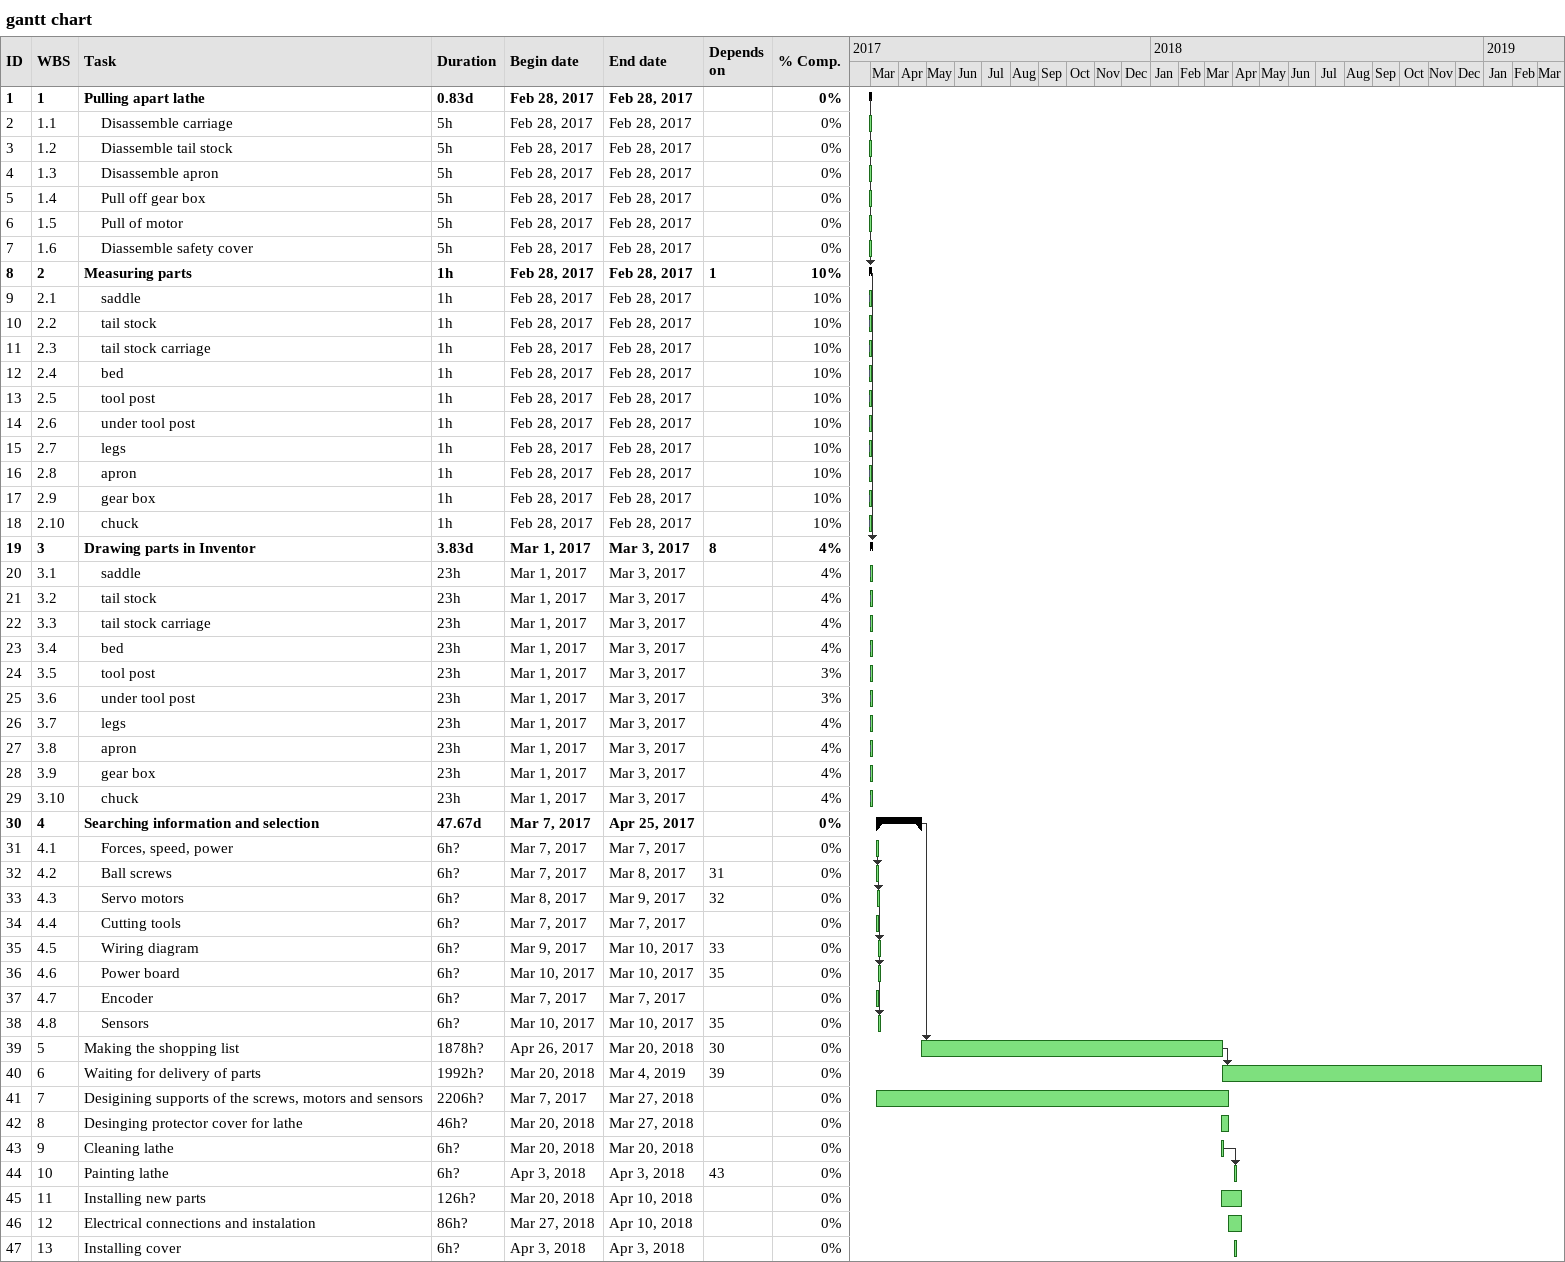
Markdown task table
gantt chart

| ID | WBS | Task | Duration | Start | Finish | Predecessors | % complete |
|---|---|---|---|---|---|---|---|
| 1 | 1 | **Pulling apart lathe** | 0.83d | 2017-02-28 | 2017-02-28 |  | 0 |
| 2 | 1.1 | Disassemble carriage | 5h | 2017-02-28 | 2017-02-28 |  | 0 |
| 3 | 1.2 | Diassemble tail stock | 5h | 2017-02-28 | 2017-02-28 |  | 0 |
| 4 | 1.3 | Disassemble apron | 5h | 2017-02-28 | 2017-02-28 |  | 0 |
| 5 | 1.4 | Pull off gear box | 5h | 2017-02-28 | 2017-02-28 |  | 0 |
| 6 | 1.5 | Pull of motor | 5h | 2017-02-28 | 2017-02-28 |  | 0 |
| 7 | 1.6 | Diassemble safety cover | 5h | 2017-02-28 | 2017-02-28 |  | 0 |
| 8 | 2 | **Measuring parts** | 1h | 2017-02-28 | 2017-02-28 | 1 | 10 |
| 9 | 2.1 | saddle | 1h | 2017-02-28 | 2017-02-28 |  | 10 |
| 10 | 2.2 | tail stock | 1h | 2017-02-28 | 2017-02-28 |  | 10 |
| 11 | 2.3 | tail stock carriage | 1h | 2017-02-28 | 2017-02-28 |  | 10 |
| 12 | 2.4 | bed | 1h | 2017-02-28 | 2017-02-28 |  | 10 |
| 13 | 2.5 | tool post | 1h | 2017-02-28 | 2017-02-28 |  | 10 |
| 14 | 2.6 | under tool post | 1h | 2017-02-28 | 2017-02-28 |  | 10 |
| 15 | 2.7 | legs | 1h | 2017-02-28 | 2017-02-28 |  | 10 |
| 16 | 2.8 | apron | 1h | 2017-02-28 | 2017-02-28 |  | 10 |
| 17 | 2.9 | gear box | 1h | 2017-02-28 | 2017-02-28 |  | 10 |
| 18 | 2.10 | chuck | 1h | 2017-02-28 | 2017-02-28 |  | 10 |
| 19 | 3 | **Drawing parts in Inventor** | 3.83d | 2017-03-01 | 2017-03-03 | 8 | 4 |
| 20 | 3.1 | saddle | 23h | 2017-03-01 | 2017-03-03 |  | 4 |
| 21 | 3.2 | tail stock | 23h | 2017-03-01 | 2017-03-03 |  | 4 |
| 22 | 3.3 | tail stock carriage | 23h | 2017-03-01 | 2017-03-03 |  | 4 |
| 23 | 3.4 | bed | 23h | 2017-03-01 | 2017-03-03 |  | 4 |
| 24 | 3.5 | tool post | 23h | 2017-03-01 | 2017-03-03 |  | 3 |
| 25 | 3.6 | under tool post | 23h | 2017-03-01 | 2017-03-03 |  | 3 |
| 26 | 3.7 | legs | 23h | 2017-03-01 | 2017-03-03 |  | 4 |
| 27 | 3.8 | apron | 23h | 2017-03-01 | 2017-03-03 |  | 4 |
| 28 | 3.9 | gear box | 23h | 2017-03-01 | 2017-03-03 |  | 4 |
| 29 | 3.10 | chuck | 23h | 2017-03-01 | 2017-03-03 |  | 4 |
| 30 | 4 | **Searching information and selection** | 47.67d | 2017-03-07 | 2017-04-25 |  | 0 |
| 31 | 4.1 | Forces, speed, power | 6h? | 2017-03-07 | 2017-03-07 |  | 0 |
| 32 | 4.2 | Ball screws | 6h? | 2017-03-07 | 2017-03-08 | 31 | 0 |
| 33 | 4.3 | Servo motors | 6h? | 2017-03-08 | 2017-03-09 | 32 | 0 |
| 34 | 4.4 | Cutting tools | 6h? | 2017-03-07 | 2017-03-07 |  | 0 |
| 35 | 4.5 | Wiring diagram | 6h? | 2017-03-09 | 2017-03-10 | 33 | 0 |
| 36 | 4.6 | Power board | 6h? | 2017-03-10 | 2017-03-10 | 35 | 0 |
| 37 | 4.7 | Encoder | 6h? | 2017-03-07 | 2017-03-07 |  | 0 |
| 38 | 4.8 | Sensors | 6h? | 2017-03-10 | 2017-03-10 | 35 | 0 |
| 39 | 5 | Making the shopping list | 1878h? | 2017-04-26 | 2018-03-20 | 30 | 0 |
| 40 | 6 | Waiting for delivery of parts | 1992h? | 2018-03-20 | 2019-03-04 | 39 | 0 |
| 41 | 7 | Desigining supports of the screws, motors and sensors | 2206h? | 2017-03-07 | 2018-03-27 |  | 0 |
| 42 | 8 | Desinging protector cover for lathe | 46h? | 2018-03-20 | 2018-03-27 |  | 0 |
| 43 | 9 | Cleaning lathe | 6h? | 2018-03-20 | 2018-03-20 |  | 0 |
| 44 | 10 | Painting lathe | 6h? | 2018-04-03 | 2018-04-03 | 43 | 0 |
| 45 | 11 | Installing new parts | 126h? | 2018-03-20 | 2018-04-10 |  | 0 |
| 46 | 12 | Electrical connections and instalation | 86h? | 2018-03-27 | 2018-04-10 |  | 0 |
| 47 | 13 | Installing cover | 6h? | 2018-04-03 | 2018-04-03 |  | 0 |
